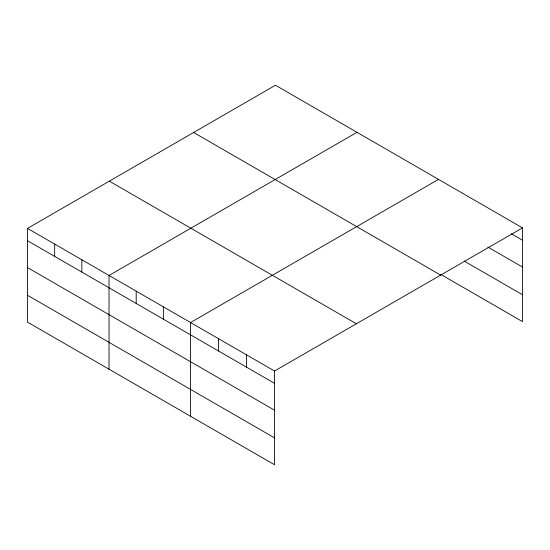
<?xml version="1.0" encoding="UTF-8"?>
<svg xmlns="http://www.w3.org/2000/svg" width="550" height="550" viewBox="0 0 550 550"><rect width="100%" height="100%" fill="white"/><g stroke="black" fill="none" stroke-linecap="round" stroke-linejoin="round"><path stroke-width="0.82" d="M522.5 227.872L275.461 85.243L27.5 228.394L27.5 322.128L274.539 464.757L274.539 371.023L522.5 227.872L522.5 321.606L440.715 274.388M356.984 132.309L109.024 275.468L109.024 369.201M438.508 179.376L190.548 322.534L190.548 416.268M511.445 233.805L522.5 240.185M487.871 247.06L522.5 267.053M464.296 261.133L522.5 294.738M193.634 132.481L440.674 275.11M109.326 181.156L356.366 323.785M27.5 228.394L274.539 371.023M27.5 240.714L274.539 383.343M27.5 267.582L274.539 410.211M27.5 295.268L274.539 437.896M246.544 354.86L246.544 367.18M218.542 338.697L218.542 351.017M163.371 306.845L163.371 319.165M136.201 291.156L136.201 303.476M81.847 259.779L81.847 272.099M54.677 244.083L54.677 256.403"/></g></svg>
